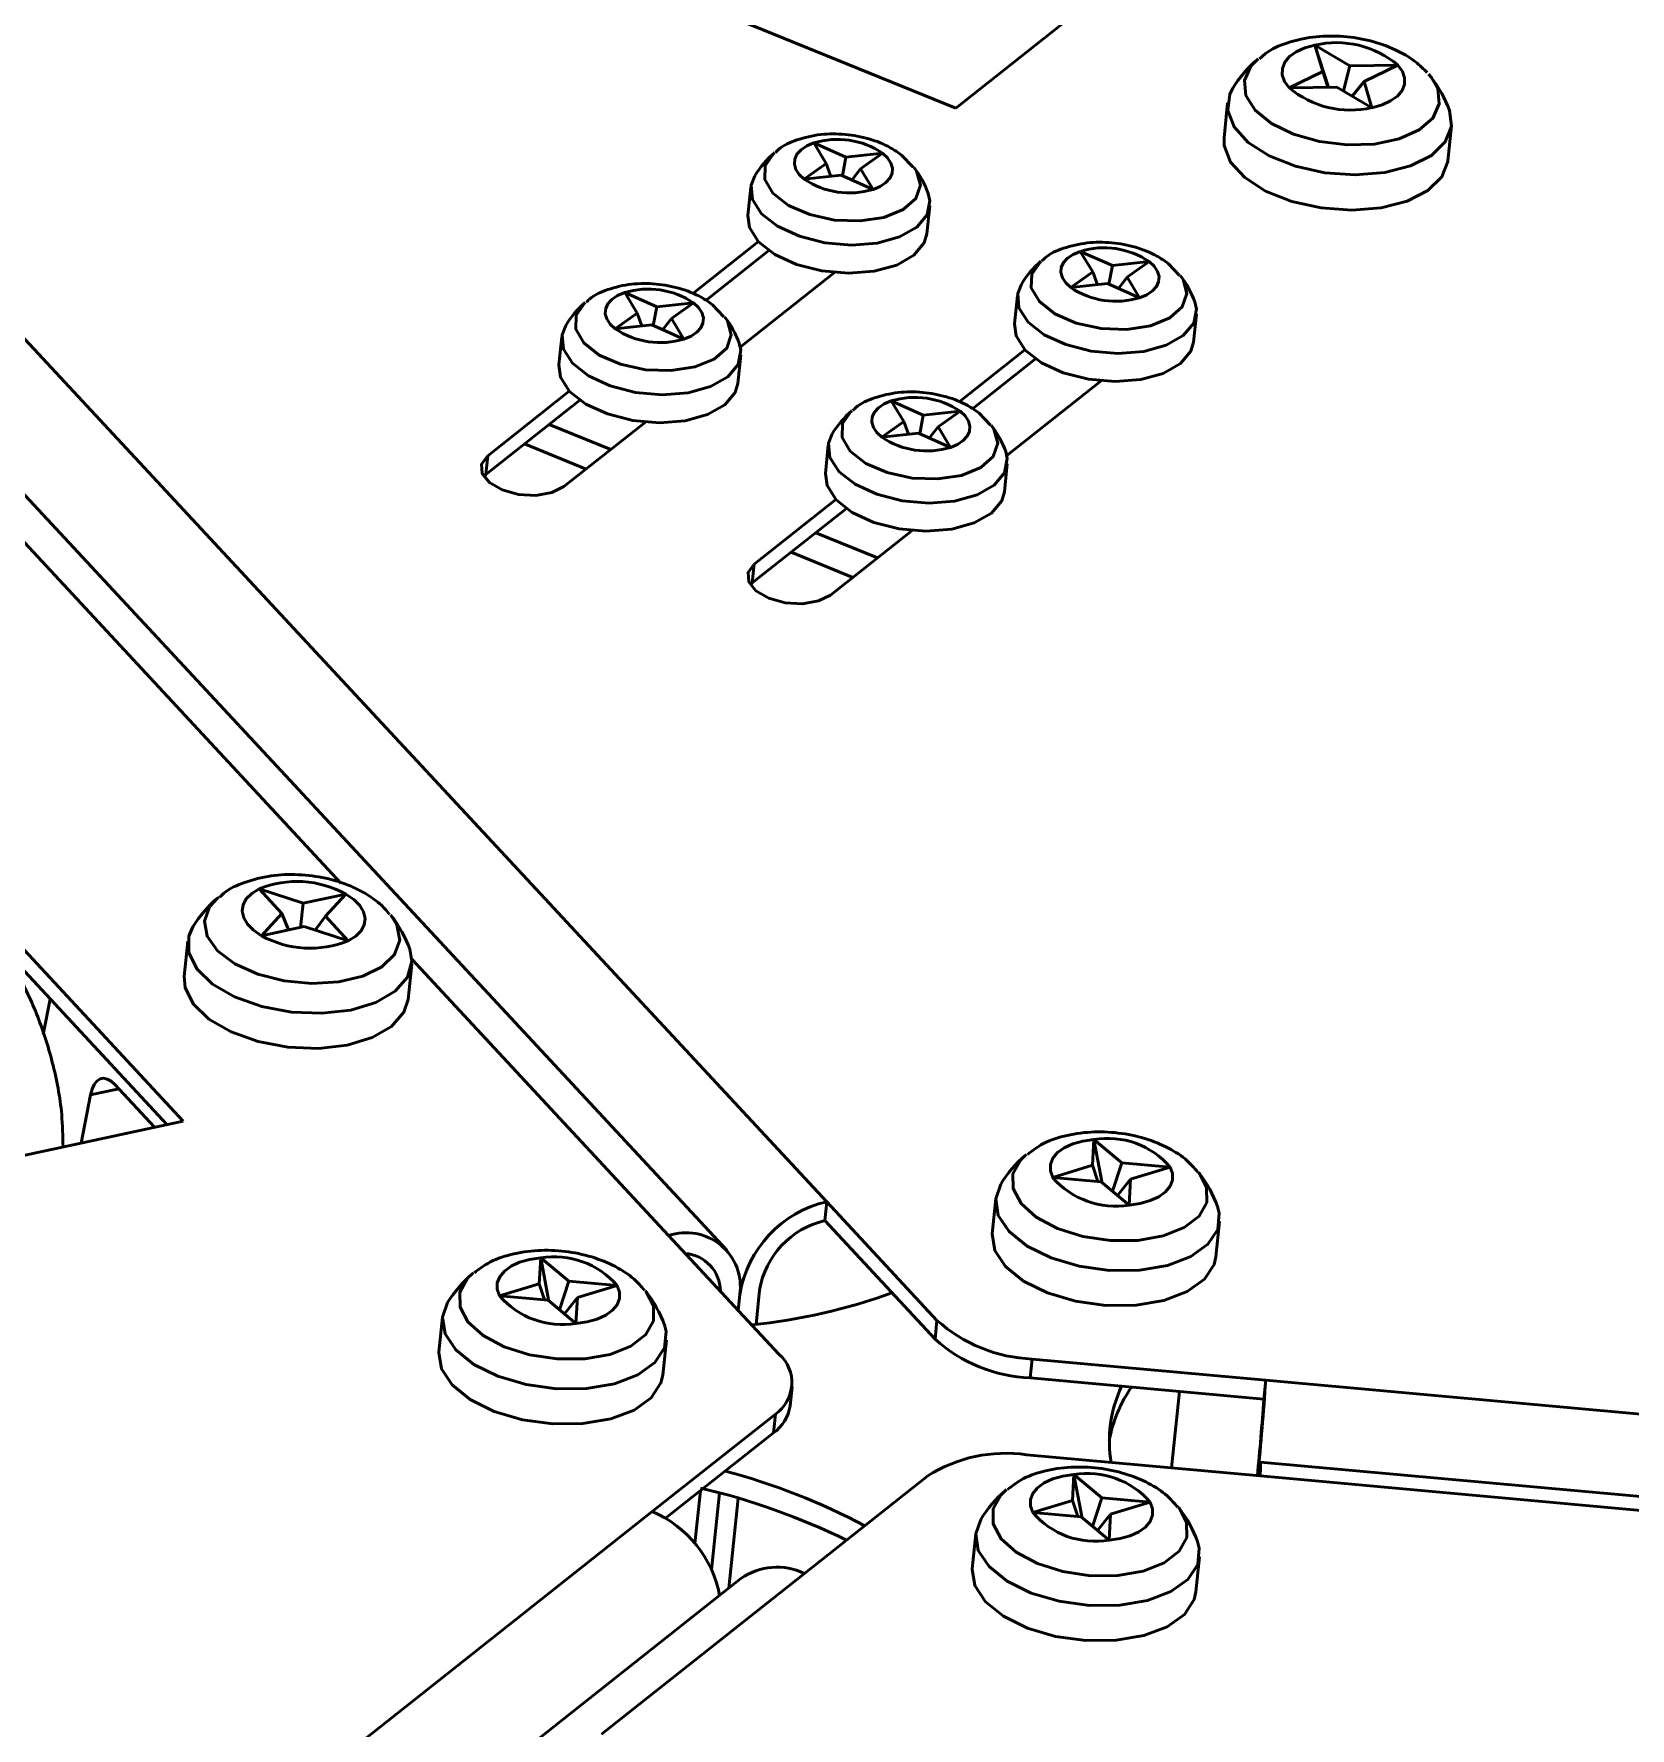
# Model space of a CAD drawing. Header units: millimetres. Extents: x 263 to 2983, y 441 to 2500.
# Drawn here: x 2222 to 2293, y 1718.4 to 1793.8 of the extents above; entities that cross this region are included whole.
import ezdxf

# ---------------------------------------------------------------- set-up
doc = ezdxf.new("R2010")
doc.units = ezdxf.units.MM
doc.header["$LTSCALE"] = 0.5
doc.layers.add('BOL', color=7, linetype='Continuous', lineweight=50)

msp = doc.modelspace()

# ---------------------------------------------------------------- linework, layer by layer
at = {"layer": 'BOL'}
for p, q in [((2293.448, 1814.603), (2262.978, 1790.485)), ((2262.978, 1790.485), (2237.584, 1800.809)), ((2279.29, 1792.115), (2278.944, 1793.284)), ((2278.944, 1793.284), (2279.541, 1791.414)), ((2278.944, 1793.284), (2280.499, 1792.367)), ((2276.427, 1792.679), (2276.375, 1792.636)), ((2280.499, 1792.367), (2280.209, 1791.251)), ((2280.499, 1792.367), (2282.629, 1792.396)), ((2282.629, 1792.396), (2281.132, 1791.671)), ((2277.794, 1791.39), (2279.29, 1792.115)), ((2279.29, 1792.115), (2279.524, 1791.414)), ((2281.132, 1791.671), (2280.604, 1791.018)), ((2281.132, 1791.671), (2281.479, 1790.502)), ((2284.119, 1791.84), (2283.99, 1791.993)), ((2275.064, 1790.721), (2274.904, 1789.16)), ((2279.924, 1791.42), (2277.794, 1791.39)), ((2281.479, 1790.502), (2279.924, 1791.42)), ((2284.852, 1788.138), (2285.012, 1789.698)), ((2257.217, 1788.013), (2256.664, 1788.931)), ((2256.664, 1788.931), (2258.087, 1788.302)), ((2258.087, 1788.302), (2259.723, 1788.479)), ((2259.723, 1788.479), (2258.746, 1787.787)), ((2256.24, 1787.32), (2257.217, 1788.013)), ((2257.217, 1788.013), (2257.426, 1787.448)), ((2258.087, 1788.302), (2257.937, 1787.47)), ((2258.746, 1787.787), (2258.356, 1787.285)), ((2258.746, 1787.787), (2259.299, 1786.868)), ((2261.076, 1787.862), (2260.57, 1788.392)), ((2257.238, 1741.854), (2214.903, 1787.391)), ((2253.864, 1786.962), (2253.736, 1785.713)), ((2257.876, 1787.497), (2256.24, 1787.32)), ((2259.299, 1786.868), (2257.876, 1787.497)), ((2261.694, 1784.895), (2261.822, 1786.144)), ((2252.796, 1739.706), (2210.461, 1785.243)), ((2251.269, 1782.231), (2254.202, 1784.552)), ((2251.87, 1781.933), (2254.669, 1784.149)), ((2269.067, 1783.195), (2268.514, 1784.113)), ((2268.514, 1784.113), (2269.938, 1783.484)), ((2268.091, 1782.502), (2269.067, 1783.195)), ((2269.067, 1783.195), (2269.276, 1782.63)), ((2269.938, 1783.484), (2269.788, 1782.652)), ((2269.938, 1783.484), (2271.573, 1783.661)), ((2271.573, 1783.661), (2270.597, 1782.969)), ((2272.927, 1783.044), (2272.421, 1783.574)), ((2257.588, 1783.176), (2253.395, 1779.857)), ((2269.726, 1782.679), (2268.091, 1782.502)), ((2271.15, 1782.05), (2269.726, 1782.679)), ((2270.597, 1782.969), (2270.207, 1782.467)), ((2270.597, 1782.969), (2271.15, 1782.05)), ((2248.811, 1781.359), (2248.258, 1782.278)), ((2248.258, 1782.278), (2249.682, 1781.649)), ((2249.682, 1781.649), (2251.317, 1781.826)), ((2251.317, 1781.826), (2250.341, 1781.133)), ((2252.671, 1781.208), (2252.165, 1781.739)), ((2265.715, 1782.144), (2265.586, 1780.895)), ((2247.835, 1780.667), (2248.811, 1781.359)), ((2248.811, 1781.359), (2249.02, 1780.795)), ((2249.682, 1781.649), (2249.531, 1780.816)), ((2250.341, 1781.133), (2249.95, 1780.631)), ((2250.341, 1781.133), (2250.893, 1780.215)), ((2273.544, 1780.077), (2273.673, 1781.326)), ((2245.458, 1780.308), (2245.33, 1779.06)), ((2249.47, 1780.843), (2247.835, 1780.667)), ((2250.893, 1780.215), (2249.47, 1780.843)), ((2253.288, 1778.242), (2253.416, 1779.49)), ((2263.12, 1777.413), (2266.052, 1779.734)), ((2263.72, 1777.115), (2266.519, 1779.33)), ((2269.438, 1778.358), (2265.246, 1775.039)), ((2242.081, 1774.185), (2246.263, 1777.495)), ((2242.168, 1775.027), (2245.796, 1777.899)), ((2260.662, 1776.541), (2260.109, 1777.46)), ((2260.109, 1777.46), (2261.532, 1776.831)), ((2244.903, 1776.418), (2247.643, 1775.304)), ((2249.182, 1776.522), (2245.554, 1773.65)), ((2259.685, 1775.849), (2260.662, 1776.541)), ((2260.662, 1776.541), (2260.871, 1775.977)), ((2261.532, 1776.831), (2261.382, 1775.998)), ((2261.532, 1776.831), (2263.168, 1777.008)), ((2263.168, 1777.008), (2262.191, 1776.315)), ((2264.521, 1776.39), (2264.015, 1776.921)), ((2261.321, 1776.025), (2259.685, 1775.849)), ((2262.744, 1775.397), (2261.321, 1776.025)), ((2262.191, 1776.315), (2261.801, 1775.813)), ((2262.191, 1776.315), (2262.744, 1775.397)), ((2242.168, 1775.027), (2242.081, 1774.185)), ((2243.805, 1775.549), (2246.545, 1774.435)), ((2257.309, 1775.49), (2257.181, 1774.242)), ((2241.992, 1774.105), (2242.081, 1774.185)), ((2265.139, 1773.424), (2265.267, 1774.672)), ((2219.037, 1773.882), (2235.64, 1756.024)), ((2253.932, 1769.367), (2258.114, 1772.677)), ((2254.019, 1770.209), (2257.647, 1773.081)), ((2256.753, 1771.6), (2259.494, 1770.486)), ((2261.033, 1771.704), (2257.404, 1768.832)), ((2255.655, 1770.731), (2258.396, 1769.617)), ((2254.019, 1770.209), (2253.932, 1769.367)), ((2253.842, 1769.287), (2253.932, 1769.367)), ((2219.173, 1755.614), (2228.635, 1745.436)), ((2230.208, 1755.398), (2230.151, 1755.351)), ((2233.023, 1754.664), (2232.003, 1755.76)), ((2232.003, 1755.76), (2233.959, 1755.128)), ((2233.959, 1755.128), (2235.861, 1755.536)), ((2235.861, 1755.536), (2234.952, 1754.553)), ((2232.113, 1753.681), (2233.023, 1754.664)), ((2233.023, 1754.664), (2233.312, 1753.938)), ((2233.959, 1755.128), (2233.851, 1754.053)), ((2237.894, 1754.555), (2237.849, 1754.613)), ((2234.015, 1754.089), (2232.113, 1753.681)), ((2235.972, 1753.457), (2234.015, 1754.089)), ((2234.952, 1754.553), (2234.499, 1753.933)), ((2234.952, 1754.553), (2235.972, 1753.457)), ((2220.426, 1753.331), (2227.91, 1745.281)), ((2228.84, 1753.436), (2228.68, 1751.876)), ((2238.627, 1750.853), (2238.788, 1752.414)), ((2238.793, 1752.632), (2250.212, 1740.35)), ((2222.718, 1750.865), (2222.411, 1749.286)), ((2227.359, 1745.163), (2225.594, 1747.062)), ((2224.095, 1744.464), (2224.512, 1746.607)), ((2225.767, 1746.876), (2224.512, 1746.607)), ((2228.635, 1745.436), (2202.289, 1739.795)), ((2269.05, 1743.473), (2269.118, 1744.626)), ((2269.118, 1744.626), (2269.466, 1742.757)), ((2269.118, 1744.626), (2270.358, 1743.587)), ((2266.121, 1743.955), (2266.063, 1743.907)), ((2267.285, 1742.937), (2269.05, 1743.473)), ((2269.05, 1743.473), (2269.289, 1742.756)), ((2270.358, 1743.587), (2269.945, 1742.32)), ((2270.358, 1743.587), (2272.515, 1743.392)), ((2272.515, 1743.392), (2270.749, 1742.856)), ((2269.441, 1742.742), (2267.285, 1742.937)), ((2270.681, 1741.703), (2269.441, 1742.742)), ((2270.749, 1742.856), (2270.167, 1742.134)), ((2270.749, 1742.856), (2270.681, 1741.703)), ((2257.238, 1741.854), (2257.151, 1741.012)), ((2262.142, 1736.579), (2257.238, 1741.854)), ((2264.753, 1741.992), (2264.592, 1740.432)), ((2262.055, 1735.737), (2257.151, 1741.012)), ((2250.212, 1740.35), (2255.116, 1735.075)), ((2274.54, 1739.409), (2274.7, 1740.969)), ((2244.461, 1738.207), (2244.528, 1739.36)), ((2244.528, 1739.36), (2244.877, 1737.491)), ((2244.528, 1739.36), (2245.768, 1738.321)), ((2241.531, 1738.69), (2241.474, 1738.642)), ((2242.695, 1737.671), (2244.461, 1738.207)), ((2244.461, 1738.207), (2244.699, 1737.49)), ((2245.768, 1738.321), (2245.355, 1737.054)), ((2245.768, 1738.321), (2247.925, 1738.127)), ((2247.925, 1738.127), (2246.159, 1737.59)), ((2244.852, 1737.477), (2242.695, 1737.671)), ((2246.092, 1736.438), (2244.852, 1737.477)), ((2246.159, 1737.59), (2245.578, 1736.868)), ((2246.159, 1737.59), (2246.092, 1736.438)), ((2253.306, 1737.022), (2253.379, 1737.735)), ((2254.257, 1737.923), (2254.1, 1736.396)), ((2240.163, 1736.727), (2240.003, 1735.166)), ((2262.055, 1735.737), (2262.142, 1736.579)), ((2249.95, 1734.143), (2250.111, 1735.704)), ((2266.374, 1734.858), (2266.288, 1734.017)), ((2276.756, 1733.919), (2266.374, 1734.858)), ((2255.613, 1732.781), (2255.699, 1733.623)), ((2276.669, 1733.077), (2266.288, 1734.017)), ((2276.756, 1733.919), (2276.669, 1733.077)), ((2366.372, 1725.808), (2276.756, 1733.919)), ((2272.569, 1730.017), (2272.919, 1733.416)), ((2254.958, 1732.414), (2249.481, 1728.078)), ((2254.871, 1731.572), (2254.958, 1732.414)), ((2254.871, 1731.572), (2250.079, 1727.779)), ((2266.12, 1730.601), (2276.502, 1729.661)), ((2268.162, 1728.571), (2268.229, 1729.724)), ((2268.229, 1729.724), (2268.578, 1727.855)), ((2268.229, 1729.724), (2269.469, 1728.685)), ((2366.133, 1722.166), (2276.516, 1730.278)), ((2251.622, 1729), (2251.381, 1726.655)), ((2256.252, 1725.325), (2261.729, 1729.661)), ((2265.233, 1729.053), (2265.175, 1729.005)), ((2276.502, 1729.661), (2366.119, 1721.55)), ((2252.12, 1725.486), (2252.472, 1728.909)), ((2253.306, 1728.674), (2252.895, 1724.676)), ((2266.396, 1728.035), (2268.162, 1728.571)), ((2268.162, 1728.571), (2268.401, 1727.854)), ((2269.469, 1728.685), (2269.057, 1727.418)), ((2269.469, 1728.685), (2271.626, 1728.49)), ((2271.626, 1728.49), (2269.86, 1727.954)), ((2249.481, 1728.078), (2202.199, 1690.653)), ((2268.553, 1727.84), (2266.396, 1728.035)), ((2269.793, 1726.801), (2268.553, 1727.84)), ((2269.86, 1727.954), (2269.279, 1727.232)), ((2269.86, 1727.954), (2269.793, 1726.801)), ((2263.864, 1727.09), (2263.704, 1725.53)), ((2273.651, 1724.507), (2273.812, 1726.068)), ((2247.229, 1718.183), (2256.252, 1725.325)), ((2253.424, 1725.094), (2206.142, 1687.669))]:
    msp.add_line(p, q, dxfattribs=at)
at = {"layer": 'BOL', "flags": 128}
for points in [[(2278.944, 1793.284), (2278.497, 1793.159), (2278.115, 1792.986), (2277.815, 1792.77), (2277.606, 1792.521), (2277.497, 1792.248), (2277.493, 1791.961), (2277.593, 1791.671), (2277.794, 1791.39)], [(2276.375, 1792.636), (2276.092, 1792.341), (2275.808, 1791.716), (2275.876, 1791.047), (2276.289, 1790.391), (2277.013, 1789.799), (2277.991, 1789.32), (2279.143, 1788.993), (2280.376, 1788.844), (2281.589, 1788.885), (2282.685, 1789.113), (2283.575, 1789.509), (2284.186, 1790.042), (2284.47, 1790.668), (2284.403, 1791.336), (2284.119, 1791.84)], [(2281.479, 1790.502), (2281.926, 1790.627), (2282.307, 1790.801), (2282.608, 1791.016), (2282.817, 1791.265), (2282.925, 1791.539), (2282.93, 1791.826), (2282.83, 1792.115), (2282.629, 1792.396)], [(2275.287, 1791.362), (2275.156, 1791.099), (2275.07, 1790.379), (2275.353, 1789.646), (2275.982, 1788.955), (2276.913, 1788.357), (2278.076, 1787.896), (2279.384, 1787.607), (2280.74, 1787.511), (2282.045, 1787.615), (2283.2, 1787.911), (2284.121, 1788.378), (2284.74, 1788.981), (2285.009, 1789.675), (2284.924, 1790.371)], [(2254.912, 1788.494), (2254.888, 1788.472), (2254.501, 1787.922), (2254.486, 1787.309), (2254.843, 1786.698), (2255.534, 1786.158), (2256.483, 1785.745), (2257.59, 1785.505), (2258.732, 1785.463), (2259.786, 1785.625), (2260.639, 1785.973), (2261.198, 1786.468), (2261.402, 1787.058), (2261.229, 1787.678), (2261.107, 1787.857)], [(2256.664, 1788.931), (2256.349, 1788.798), (2256.098, 1788.631), (2255.918, 1788.435), (2255.819, 1788.219), (2255.802, 1787.991), (2255.869, 1787.759), (2256.017, 1787.532), (2256.24, 1787.32)], [(2259.299, 1786.868), (2259.613, 1787.001), (2259.865, 1787.169), (2260.044, 1787.364), (2260.144, 1787.58), (2260.161, 1787.808), (2260.094, 1788.04), (2259.946, 1788.267), (2259.723, 1788.479)], [(2274.904, 1789.16), (2274.91, 1788.819), (2275.192, 1788.086), (2275.822, 1787.394), (2276.753, 1786.796), (2277.915, 1786.336), (2279.223, 1786.046), (2280.58, 1785.95), (2281.884, 1786.054), (2283.04, 1786.351), (2283.961, 1786.818), (2284.579, 1787.421), (2284.849, 1788.114), (2284.852, 1788.138)], [(2254.042, 1787.474), (2253.878, 1787.058), (2253.937, 1786.417), (2254.342, 1785.787), (2255.059, 1785.226), (2256.023, 1784.783), (2257.149, 1784.497), (2258.337, 1784.394), (2259.48, 1784.482), (2260.478, 1784.755), (2261.242, 1785.187), (2261.704, 1785.741), (2261.823, 1786.366), (2261.752, 1786.682)], [(2253.736, 1785.713), (2253.808, 1785.168), (2254.214, 1784.539), (2254.931, 1783.978), (2255.895, 1783.535), (2257.021, 1783.249), (2258.208, 1783.145), (2259.352, 1783.234), (2260.35, 1783.506), (2261.114, 1783.939), (2261.576, 1784.492), (2261.694, 1784.895)], [(2268.514, 1784.113), (2268.2, 1783.98), (2267.948, 1783.813), (2267.769, 1783.617), (2267.669, 1783.401), (2267.652, 1783.173), (2267.719, 1782.941), (2267.867, 1782.714), (2268.091, 1782.502)], [(2266.763, 1783.676), (2266.738, 1783.654), (2266.352, 1783.104), (2266.336, 1782.491), (2266.693, 1781.88), (2267.384, 1781.34), (2268.334, 1780.927), (2269.44, 1780.686), (2270.582, 1780.645), (2271.637, 1780.807), (2272.49, 1781.154), (2273.048, 1781.65), (2273.252, 1782.24), (2273.079, 1782.86), (2272.958, 1783.039)], [(2271.15, 1782.05), (2271.464, 1782.183), (2271.716, 1782.35), (2271.895, 1782.546), (2271.995, 1782.762), (2272.012, 1782.99), (2271.945, 1783.222), (2271.797, 1783.449), (2271.573, 1783.661)], [(2265.893, 1782.656), (2265.729, 1782.24), (2265.787, 1781.598), (2266.193, 1780.969), (2266.91, 1780.408), (2267.874, 1779.965), (2269, 1779.679), (2270.187, 1779.576), (2271.331, 1779.664), (2272.329, 1779.937), (2273.093, 1780.369), (2273.555, 1780.922), (2273.674, 1781.548), (2273.602, 1781.864)], [(2246.507, 1781.841), (2246.482, 1781.819), (2246.095, 1781.269), (2246.08, 1780.655), (2246.437, 1780.045), (2247.128, 1779.504), (2248.078, 1779.091), (2249.184, 1778.851), (2250.326, 1778.81), (2251.381, 1778.972), (2252.234, 1779.319), (2252.792, 1779.815), (2252.996, 1780.405), (2252.823, 1781.025), (2252.702, 1781.204)], [(2248.258, 1782.278), (2247.944, 1782.145), (2247.692, 1781.977), (2247.513, 1781.782), (2247.413, 1781.566), (2247.396, 1781.337), (2247.463, 1781.106), (2247.611, 1780.879), (2247.835, 1780.667)], [(2250.893, 1780.215), (2251.208, 1780.348), (2251.459, 1780.515), (2251.639, 1780.711), (2251.739, 1780.927), (2251.756, 1781.155), (2251.689, 1781.387), (2251.541, 1781.613), (2251.317, 1781.826)], [(2245.636, 1780.821), (2245.472, 1780.404), (2245.531, 1779.763), (2245.937, 1779.134), (2246.654, 1778.573), (2247.618, 1778.13), (2248.744, 1777.844), (2249.931, 1777.74), (2251.075, 1777.829), (2252.073, 1778.101), (2252.837, 1778.534), (2253.299, 1779.087), (2253.417, 1779.713), (2253.346, 1780.028)], [(2265.586, 1780.895), (2265.659, 1780.35), (2266.065, 1779.721), (2266.781, 1779.16), (2267.746, 1778.717), (2268.871, 1778.431), (2270.059, 1778.327), (2271.203, 1778.416), (2272.201, 1778.688), (2272.965, 1779.12), (2273.427, 1779.674), (2273.544, 1780.077)], [(2245.33, 1779.06), (2245.403, 1778.515), (2245.808, 1777.886), (2246.525, 1777.325), (2247.489, 1776.881), (2248.615, 1776.595), (2249.803, 1776.492), (2250.946, 1776.581), (2251.944, 1776.853), (2252.708, 1777.285), (2253.17, 1777.839), (2253.288, 1778.242)], [(2260.109, 1777.46), (2259.794, 1777.327), (2259.543, 1777.159), (2259.363, 1776.964), (2259.263, 1776.748), (2259.247, 1776.519), (2259.313, 1776.287), (2259.462, 1776.061), (2259.685, 1775.849)], [(2258.357, 1777.022), (2258.333, 1777.001), (2257.946, 1776.451), (2257.931, 1775.837), (2258.288, 1775.227), (2258.978, 1774.686), (2259.928, 1774.273), (2261.034, 1774.033), (2262.177, 1773.992), (2263.231, 1774.153), (2264.084, 1774.501), (2264.643, 1774.997), (2264.847, 1775.586), (2264.673, 1776.207), (2264.552, 1776.386)], [(2262.744, 1775.397), (2263.058, 1775.53), (2263.31, 1775.697), (2263.489, 1775.892), (2263.589, 1776.109), (2263.606, 1776.337), (2263.539, 1776.569), (2263.391, 1776.795), (2263.168, 1777.008)], [(2257.487, 1776.003), (2257.323, 1775.586), (2257.382, 1774.945), (2257.787, 1774.316), (2258.504, 1773.755), (2259.468, 1773.312), (2260.594, 1773.026), (2261.782, 1772.922), (2262.925, 1773.011), (2263.923, 1773.283), (2264.687, 1773.715), (2265.149, 1774.269), (2265.268, 1774.895), (2265.197, 1775.21)], [(2245.554, 1773.65), (2245.023, 1773.384), (2244.315, 1773.264), (2243.538, 1773.307), (2242.81, 1773.507), (2242.242, 1773.834), (2241.921, 1774.237), (2241.895, 1774.656), (2242.168, 1775.027)], [(2257.181, 1774.242), (2257.253, 1773.697), (2257.659, 1773.068), (2258.376, 1772.507), (2259.34, 1772.063), (2260.466, 1771.777), (2261.653, 1771.674), (2262.797, 1771.762), (2263.795, 1772.035), (2264.559, 1772.467), (2265.021, 1773.021), (2265.139, 1773.424)], [(2257.404, 1768.832), (2256.874, 1768.566), (2256.166, 1768.446), (2255.389, 1768.489), (2254.661, 1768.689), (2254.093, 1769.016), (2253.771, 1769.419), (2253.745, 1769.838), (2254.019, 1770.209)], [(2230.151, 1755.351), (2229.8, 1754.962), (2229.571, 1754.326), (2229.695, 1753.656), (2230.161, 1753.006), (2230.93, 1752.429), (2231.942, 1751.972), (2233.113, 1751.672), (2234.35, 1751.553), (2235.551, 1751.625), (2236.619, 1751.881), (2237.469, 1752.302), (2238.031, 1752.853), (2238.259, 1753.489), (2238.135, 1754.159), (2237.894, 1754.555)], [(2232.003, 1755.76), (2231.675, 1755.557), (2231.437, 1755.317), (2231.296, 1755.051), (2231.259, 1754.767), (2231.327, 1754.477), (2231.496, 1754.192), (2231.762, 1753.923), (2232.113, 1753.681)], [(2235.972, 1753.457), (2236.299, 1753.66), (2236.538, 1753.9), (2236.678, 1754.167), (2236.715, 1754.45), (2236.648, 1754.74), (2236.478, 1755.025), (2236.212, 1755.294), (2235.861, 1755.536)], [(2229.063, 1754.077), (2228.883, 1753.665), (2228.876, 1752.938), (2229.235, 1752.209), (2229.933, 1751.534), (2230.919, 1750.961), (2232.12, 1750.535), (2233.447, 1750.285), (2234.801, 1750.231), (2236.082, 1750.378), (2237.194, 1750.713), (2238.056, 1751.212), (2238.603, 1751.838), (2238.795, 1752.545), (2238.7, 1753.086)], [(2228.68, 1751.876), (2228.715, 1751.377), (2229.074, 1750.649), (2229.773, 1749.973), (2230.759, 1749.401), (2231.96, 1748.974), (2233.287, 1748.725), (2234.641, 1748.671), (2235.921, 1748.817), (2237.034, 1749.152), (2237.896, 1749.651), (2238.443, 1750.278), (2238.627, 1750.853)], [(2225.594, 1747.062), (2225.424, 1747.215), (2225.253, 1747.31), (2225.088, 1747.342), (2224.933, 1747.312), (2224.794, 1747.219), (2224.675, 1747.067), (2224.58, 1746.861), (2224.512, 1746.607)], [(2269.118, 1744.626), (2268.623, 1744.553), (2268.177, 1744.427), (2267.797, 1744.253), (2267.498, 1744.036), (2267.291, 1743.787), (2267.184, 1743.513), (2267.182, 1743.226), (2267.285, 1742.937)], [(2266.063, 1743.907), (2265.864, 1743.713), (2265.521, 1743.1), (2265.527, 1742.435), (2265.882, 1741.773), (2266.556, 1741.166), (2267.495, 1740.665), (2268.623, 1740.309), (2269.849, 1740.127), (2271.073, 1740.135)], [(2270.681, 1741.703), (2271.177, 1741.776), (2271.623, 1741.901), (2272.003, 1742.076), (2272.302, 1742.292), (2272.508, 1742.542), (2272.615, 1742.816), (2272.617, 1743.103), (2272.515, 1743.392)], [(2264.975, 1742.633), (2264.752, 1741.982), (2264.868, 1741.248), (2265.344, 1740.531), (2266.146, 1739.885), (2267.213, 1739.357), (2268.466, 1738.986), (2269.813, 1738.801), (2271.153, 1738.814)], [(2271.073, 1740.135), (2272.196, 1740.332), (2273.127, 1740.701), (2273.791, 1741.213), (2274.134, 1741.826), (2274.128, 1742.491), (2273.807, 1743.111)], [(2273.807, 1743.111), (2273.773, 1743.153), (2273.766, 1743.163)], [(2271.153, 1738.814), (2272.388, 1739.025), (2273.425, 1739.418), (2274.188, 1739.964), (2274.62, 1740.623), (2274.69, 1741.345), (2274.613, 1741.642)], [(2264.592, 1740.432), (2264.591, 1740.422), (2264.707, 1739.688), (2265.184, 1738.971), (2265.985, 1738.324), (2267.052, 1737.796), (2268.306, 1737.426), (2269.652, 1737.24), (2270.993, 1737.254)], [(2244.528, 1739.36), (2244.033, 1739.288), (2243.587, 1739.162), (2243.207, 1738.987), (2242.908, 1738.771), (2242.701, 1738.521), (2242.595, 1738.248), (2242.593, 1737.961), (2242.695, 1737.671)], [(2270.993, 1737.254), (2272.228, 1737.465), (2273.265, 1737.858), (2274.028, 1738.404), (2274.46, 1739.062), (2274.54, 1739.409)], [(2241.474, 1738.642), (2241.274, 1738.448), (2240.931, 1737.834), (2240.937, 1737.17), (2241.292, 1736.507), (2241.966, 1735.901), (2242.905, 1735.399), (2244.033, 1735.043), (2245.259, 1734.862), (2246.483, 1734.87)], [(2246.092, 1736.438), (2246.587, 1736.51), (2247.033, 1736.636), (2247.413, 1736.81), (2247.712, 1737.027), (2247.919, 1737.276), (2248.025, 1737.55), (2248.027, 1737.837), (2247.925, 1738.127)], [(2240.386, 1737.367), (2240.162, 1736.717), (2240.278, 1735.983), (2240.754, 1735.266), (2241.556, 1734.619), (2242.623, 1734.091), (2243.876, 1733.721), (2245.223, 1733.535), (2246.564, 1733.549)], [(2246.483, 1734.87), (2247.606, 1735.066), (2248.538, 1735.436), (2249.201, 1735.947), (2249.544, 1736.561), (2249.538, 1737.225), (2249.217, 1737.846)], [(2249.217, 1737.846), (2249.184, 1737.888), (2249.176, 1737.897)], [(2246.564, 1733.549), (2247.798, 1733.76), (2248.836, 1734.153), (2249.599, 1734.699), (2250.031, 1735.357), (2250.1, 1736.08), (2250.023, 1736.377)], [(2240.003, 1735.166), (2240.002, 1735.156), (2240.118, 1734.422), (2240.594, 1733.705), (2241.395, 1733.059), (2242.462, 1732.531), (2243.716, 1732.16), (2245.063, 1731.975), (2246.403, 1731.988)], [(2246.403, 1731.988), (2247.638, 1732.199), (2248.675, 1732.592), (2249.438, 1733.138), (2249.87, 1733.797), (2249.95, 1734.143)], [(2268.229, 1729.724), (2267.734, 1729.651), (2267.288, 1729.525), (2266.908, 1729.351), (2266.609, 1729.135), (2266.402, 1728.885), (2266.296, 1728.611), (2266.294, 1728.324), (2266.396, 1728.035)], [(2276.42, 1729.669), (2276.453, 1729.935), (2276.49, 1730.18), (2276.514, 1730.276), (2276.524, 1730.22), (2276.52, 1730.012), (2276.502, 1729.661)], [(2265.175, 1729.005), (2264.975, 1728.811), (2264.633, 1728.198), (2264.639, 1727.533), (2264.993, 1726.871), (2265.667, 1726.264), (2266.606, 1725.763), (2267.735, 1725.407), (2268.96, 1725.226), (2270.184, 1725.234)], [(2269.793, 1726.801), (2270.288, 1726.874), (2270.734, 1727), (2271.114, 1727.174), (2271.413, 1727.39), (2271.62, 1727.64), (2271.726, 1727.914), (2271.728, 1728.201), (2271.626, 1728.49)], [(2270.184, 1725.234), (2271.307, 1725.43), (2272.239, 1725.799), (2272.903, 1726.311), (2273.245, 1726.924), (2273.239, 1727.589), (2272.918, 1728.209)], [(2272.918, 1728.209), (2272.885, 1728.252), (2272.877, 1728.261)], [(2264.087, 1727.731), (2263.863, 1727.08), (2263.979, 1726.346), (2264.456, 1725.63), (2265.257, 1724.983), (2266.324, 1724.455), (2267.577, 1724.085), (2268.924, 1723.899), (2270.265, 1723.912)], [(2270.265, 1723.912), (2271.5, 1724.123), (2272.537, 1724.516), (2273.3, 1725.063), (2273.732, 1725.721), (2273.801, 1726.443), (2273.724, 1726.74)], [(2263.704, 1725.53), (2263.703, 1725.52), (2263.819, 1724.786), (2264.295, 1724.069), (2265.097, 1723.423), (2266.164, 1722.895), (2267.417, 1722.524), (2268.764, 1722.339), (2270.104, 1722.352)], [(2270.104, 1722.352), (2271.339, 1722.563), (2272.376, 1722.956), (2273.139, 1723.502), (2273.571, 1724.161), (2273.651, 1724.507)]]:
    msp.add_lwpolyline(points, dxfattribs=at)
at = {"layer": 'BOL'}
for centre, radius, start, end in [((2279.899, 1789.158), 4.235, 49.86845, 103.03538), ((2279.868, 1788.553), 5.373, 130.54445, 148.48304), ((2279.868, 1788.553), 5.373, 19.77755, 37.71613), ((2280.523, 1794.628), 4.235, 229.86956, 283.03427), ((2257.707, 1785.227), 4.299, 130.54445, 148.48304), ((2257.72, 1785.502), 3.588, 56.07556, 107.11775), ((2257.707, 1785.227), 4.299, 19.77755, 37.71613), ((2258.243, 1790.298), 3.589, 236.07662, 287.11608), ((2269.571, 1780.683), 3.589, 56.07656, 107.11579), ((2269.557, 1780.409), 4.299, 130.54445, 148.48304), ((2249.314, 1778.848), 3.589, 56.07656, 107.11579), ((2270.094, 1785.48), 3.589, 236.07662, 287.11608), ((2269.557, 1780.409), 4.299, 19.77755, 37.71613), ((2249.301, 1778.574), 4.299, 130.54445, 148.48304), ((2249.301, 1778.574), 4.299, 19.77755, 37.71613), ((2249.837, 1783.644), 3.588, 236.07647, 287.11718), ((2261.165, 1774.03), 3.589, 56.07656, 107.11579), ((2261.152, 1773.756), 4.299, 130.54445, 148.48304), ((2261.688, 1778.826), 3.589, 236.07753, 287.11612), ((2261.152, 1773.756), 4.299, 19.77755, 37.71613), ((2233.697, 1751.608), 4.485, 61.15883, 112.20429), ((2233.644, 1751.268), 5.373, 130.54445, 148.48304), ((2233.644, 1751.268), 5.373, 19.77755, 37.71613), ((2234.277, 1757.61), 4.485, 241.15945, 292.20346), ((2269.719, 1740.986), 3.688, 40.70885, 99.37842), ((2269.556, 1739.824), 5.373, 130.54445, 148.48304), ((2270.08, 1745.342), 3.688, 220.70885, 279.37842), ((2269.556, 1739.824), 5.373, 19.77755, 37.71613), ((2258.373, 1736.923), 5.06, 102.96813, 170.77116), ((2258.003, 1737.314), 3.795, 102.96953, 170.76976), ((2250.988, 1738.064), 2.414, 352.16683, 108.73401), ((2250.806, 1737.857), 1.706, 0.65845, 85.16789), ((2245.129, 1735.721), 3.688, 40.70885, 99.37842), ((2244.966, 1734.558), 5.373, 130.54445, 148.48304), ((2245.491, 1740.077), 3.688, 220.70885, 279.37842), ((2244.966, 1734.558), 5.373, 19.77755, 37.71613), ((2251.145, 1762.782), 26.552, 275.97472, 289.79884), ((2266.663, 1741.633), 6.781, 228.18861, 267.56103), ((2266.576, 1740.792), 6.781, 228.18861, 267.56103), ((2254.006, 1733.806), 1.686, 304.35083, 48.82399), ((2276.003, 1730.037), 6.321, 145.41559, 169.13713), ((2275.608, 1731.208), 5.801, 155.11435, 189.71919), ((2136.64, 1743.328), 140.432, 354.41867, 356.15814), ((2253.832, 1733.041), 1.799, 305.26784, 351.71351), ((2161.239, 1740.975), 115.7, 354.39358, 356.0858), ((2265.19, 1724.223), 6.446, 81.70056, 122.47207), ((2245.372, 1702.006), 28.826, 61.94468, 75.21211), ((2268.83, 1726.085), 3.688, 40.7084, 99.37887), ((2244.69, 1699.463), 30.46, 63.83967, 76.82142), ((2268.668, 1724.922), 5.373, 130.54445, 148.48304), ((2268.668, 1724.922), 5.373, 19.77755, 37.71613), ((2247.478, 1723.398), 5.091, 10.74055, 66.83173), ((2269.192, 1730.44), 3.688, 220.70834, 279.37833), ((2255.035, 1722.79), 2.812, 64.35764, 124.97339)]:
    msp.add_arc(centre, radius, start, end, dxfattribs=at)
for points, knots in [([(2283.934, 1792.059), (2283.766, 1792.224), (2283.355, 1792.627), (2282.514, 1793.115), (2281.428, 1793.503), (2280.219, 1793.701), (2278.978, 1793.694), (2277.834, 1793.454), (2276.978, 1793.115), (2276.594, 1792.781), (2276.474, 1792.677)], [0, 0, 0, 0, 0.091406, 0.224354, 0.36559, 0.508214, 0.652125, 0.800861, 0.938135, 1, 1, 1, 1]), ([(2260.57, 1788.392), (2260.407, 1788.507), (2259.976, 1788.81), (2259.129, 1789.145), (2258.059, 1789.347), (2256.941, 1789.344), (2255.94, 1789.104), (2255.259, 1788.813), (2255.001, 1788.547), (2254.956, 1788.501)], [0, 0, 0, 0, 0.104158, 0.274583, 0.447299, 0.621884, 0.803535, 0.965609, 1, 1, 1, 1]), ([(2272.421, 1783.574), (2272.257, 1783.689), (2271.826, 1783.992), (2270.979, 1784.326), (2269.909, 1784.529), (2268.792, 1784.526), (2267.79, 1784.286), (2267.11, 1783.995), (2266.851, 1783.729), (2266.806, 1783.683)], [0, 0, 0, 0, 0.1041581, 0.2745827, 0.447298, 0.6218829, 0.8035335, 0.9656058, 1, 1, 1, 1]), ([(2252.165, 1781.739), (2252.001, 1781.854), (2251.57, 1782.157), (2250.723, 1782.491), (2249.653, 1782.694), (2248.536, 1782.691), (2247.534, 1782.45), (2246.854, 1782.16), (2246.595, 1781.894), (2246.55, 1781.847)], [0, 0, 0, 0, 0.1041579, 0.274587, 0.4472996, 0.6218842, 0.8035344, 0.9656017, 1, 1, 1, 1]), ([(2264.015, 1776.921), (2263.852, 1777.036), (2263.42, 1777.339), (2262.574, 1777.673), (2261.504, 1777.876), (2260.386, 1777.873), (2259.385, 1777.632), (2258.704, 1777.342), (2258.446, 1777.076), (2258.401, 1777.029)], [0, 0, 0, 0, 0.104166, 0.274588, 0.4473, 0.621885, 0.803535, 0.965602, 1, 1, 1, 1]), ([(2236.692, 1755.583), (2236.496, 1755.686), (2235.963, 1755.968), (2234.971, 1756.271), (2233.749, 1756.432), (2232.508, 1756.382), (2231.392, 1756.092), (2230.622, 1755.757), (2230.312, 1755.46), (2230.251, 1755.402)], [0, 0, 0, 0, 0.0997971, 0.2722256, 0.4437557, 0.6176661, 0.7984068, 0.9601511, 1, 1, 1, 1]), ([(2237.808, 1754.628), (2237.669, 1754.794), (2237.355, 1755.169), (2236.929, 1755.435), (2236.692, 1755.583)], [0, 0, 0, 0, 0.443284, 1, 1, 1, 1]), ([(2223.29, 1744.292), (2223.28, 1744.772), (2223.253, 1746.039), (2222.863, 1748.035), (2222.169, 1750.206), (2221.212, 1752.186), (2220.168, 1753.844), (2219.363, 1754.763), (2219.025, 1755.15)], [0, 0, 0, 0, 0.120766, 0.318447, 0.509053, 0.69295, 0.870698, 1, 1, 1, 1]), ([(2273.732, 1743.175), (2273.583, 1743.348), (2273.222, 1743.769), (2272.427, 1744.271), (2271.392, 1744.698), (2270.204, 1744.943), (2268.965, 1744.987), (2267.793, 1744.805), (2266.833, 1744.473), (2266.356, 1744.106), (2266.163, 1743.958)], [0, 0, 0, 0, 0.087148, 0.211392, 0.347631, 0.486963, 0.626945, 0.770725, 0.907196, 1, 1, 1, 1]), ([(2249.142, 1737.909), (2248.993, 1738.083), (2248.632, 1738.503), (2247.837, 1739.006), (2246.802, 1739.433), (2245.615, 1739.677), (2244.375, 1739.722), (2243.203, 1739.539), (2242.243, 1739.208), (2241.766, 1738.841), (2241.574, 1738.693)], [0, 0, 0, 0, 0.087149, 0.211392, 0.347631, 0.486962, 0.626944, 0.770725, 0.907196, 1, 1, 1, 1]), ([(2272.843, 1728.273), (2272.694, 1728.446), (2272.333, 1728.867), (2271.538, 1729.37), (2270.504, 1729.796), (2269.316, 1730.041), (2268.077, 1730.085), (2266.904, 1729.903), (2265.944, 1729.572), (2265.468, 1729.205), (2265.275, 1729.056)], [0, 0, 0, 0, 0.087149, 0.211392, 0.347631, 0.486962, 0.626944, 0.770725, 0.907196, 1, 1, 1, 1])]:
    msp.add_open_spline(points, degree=3, knots=knots, dxfattribs=at)

doc.saveas('drawing.dxf')
